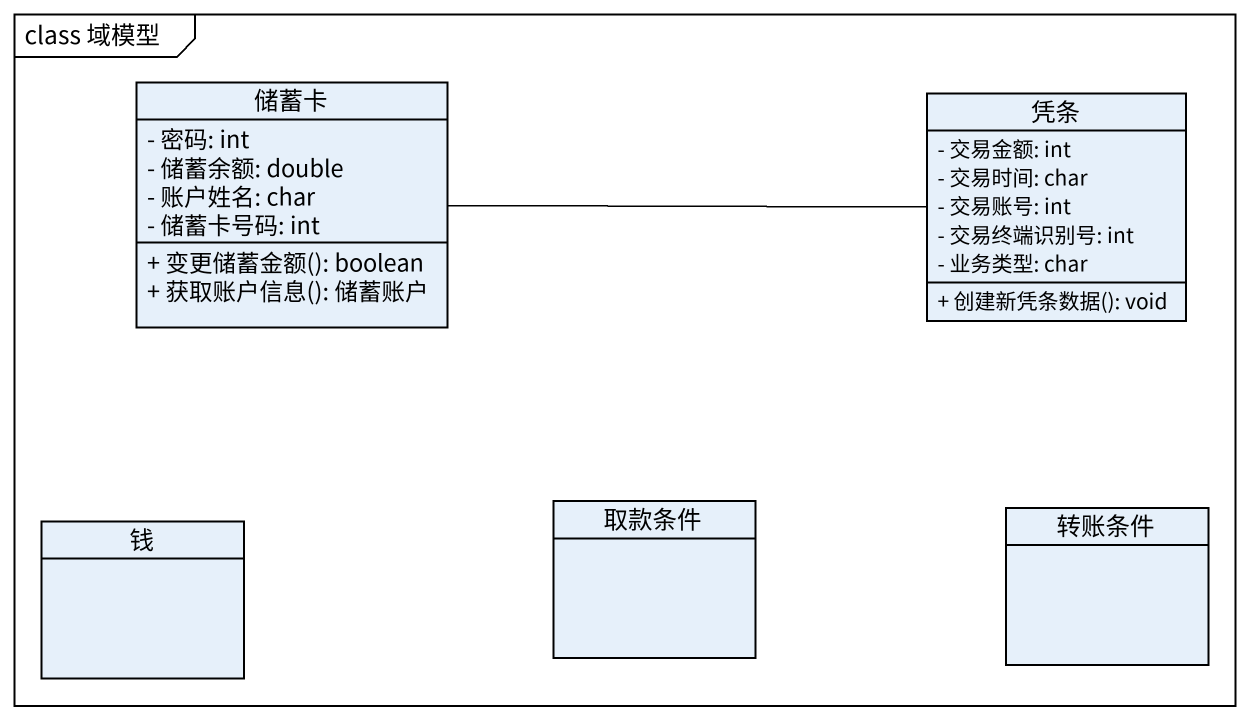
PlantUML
@startuml
mainframe class 域模型
hide circle
hide empty members
skinparam classAttributeIconSize 0
class 储蓄卡 {
  - 密码: int
  - 储蓄余额: double
  - 账户姓名: char
  - 储蓄卡号码: int
  + 变更储蓄金额(): boolean
  + 获取账户信息(): 储蓄账户
}
class 凭条 {
  - 交易金额: int
  - 交易时间: char
  - 交易账号: int
  - 交易终端识别号: int
  - 业务类型: char
  + 创建新凭条数据(): void
}
class 钱
class 取款条件
class 转账条件
储蓄卡 -right- 凭条
@enduml
